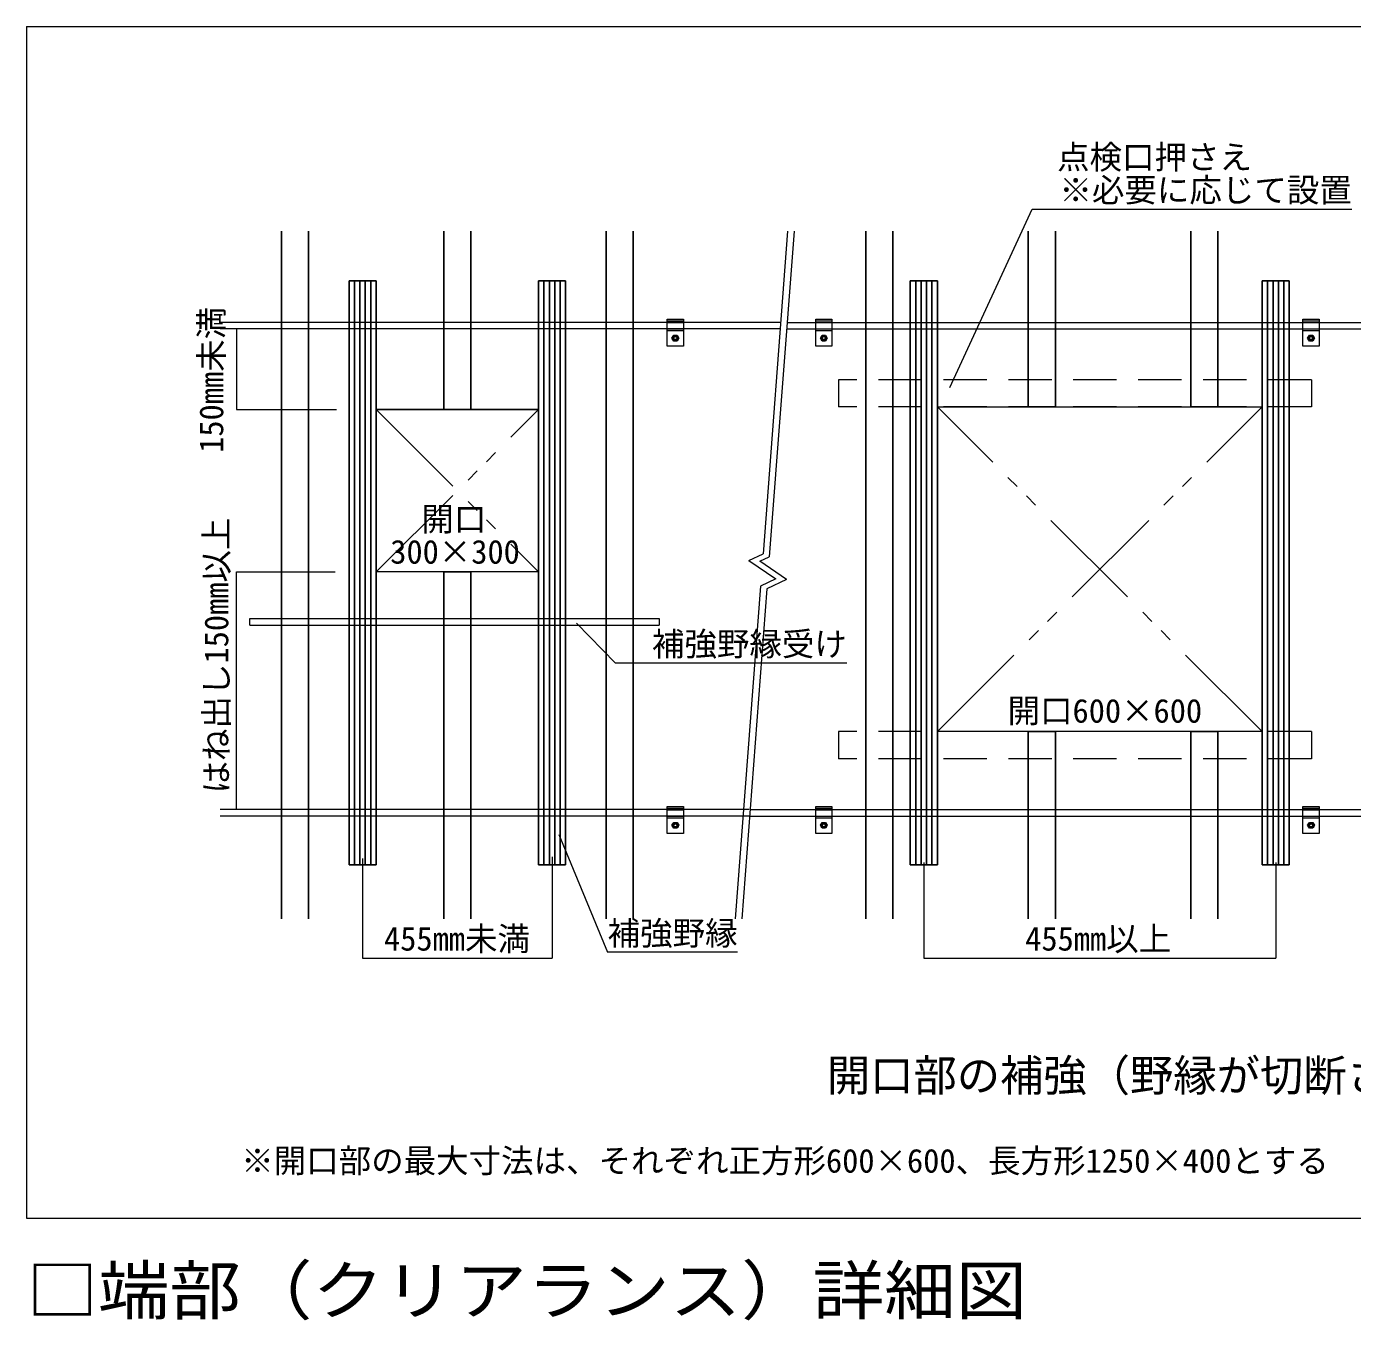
# Model space of a CAD drawing. Units: millimetres, scale not verified. Extents: x -7800 to 7800, y -5578 to 5491.
# Drawn here: x 78 to 2527, y -2385 to 5 of the extents above; entities that cross this region are included whole.
import ezdxf
from ezdxf.enums import TextEntityAlignment as Align

# ---------------------------------------------------------------- set-up
doc = ezdxf.new("R2010")
doc.units = ezdxf.units.MM
doc.header["$LTSCALE"] = 40
for name, pattern in [('CHAIN1', [8, 5, -1, 1, -1]), ('DASHED1', [1.8, 1.2, -0.6]), ('DASHED2', [3, 2, -1]), ('DOUBLE_CHAIN1', [8.8, 5, -1, 0.6, -0.6, 0.6, -1])]:
    doc.linetypes.add(name, pattern=pattern)
for name, color, linetype, lineweight in [('6-1_吊り材', 4, 'Continuous', 9), ('6-2_野縁受け', 3, 'Continuous', 18), ('6-3_野縁', 2, 'Continuous', 25), ('6-5_寸法', 4, 'Continuous', 9), ('6-6_文字', 7, 'Continuous', 18), ('6-D', 7, 'Continuous', 18), ('6-E', 7, 'DASHED2', 18), ('6-F', 7, 'Continuous', 18), ('F-2_太線１', 3, 'Continuous', 18), ('F-6_文字', 7, 'Continuous', 18)]:
    doc.layers.add(name, color=color, linetype=linetype, lineweight=lineweight)
doc.styles.add('ＭＳ ゴシック', font='')
doc.styles.get('ＭＳ ゴシック').set_extended_font_data('MS Gothic')

msp = doc.modelspace()

# ---------------------------------------------------------------- linework, layer by layer
at = {"layer": '6-1_吊り材'}
for p, q in [((1261.65, -585.32), (1261.65, -535.66)), ((1261.65, -535.66), (1291.65, -535.66)), ((1261.65, -538.57), (1291.65, -538.57)), ((1291.65, -535.66), (1291.65, -585.32)), ((1535.77, -585.32), (1535.77, -535.66)), ((1535.77, -535.66), (1565.77, -535.66)), ((1535.77, -538.57), (1565.77, -538.57)), ((1565.77, -535.66), (1565.77, -585.32)), ((2435.77, -585.32), (2435.77, -535.66)), ((2435.77, -535.66), (2465.77, -535.66)), ((2435.77, -538.57), (2465.77, -538.57)), ((2465.77, -535.66), (2465.77, -585.32)), ((1261.65, -541.82), (1291.65, -541.82)), ((1261.65, -553.32), (1291.65, -553.32)), ((1535.77, -541.82), (1565.77, -541.82)), ((1535.77, -553.32), (1565.77, -553.32)), ((2435.77, -541.82), (2465.77, -541.82)), ((2435.77, -553.32), (2465.77, -553.32)), ((1291.65, -585.32), (1261.65, -585.32)), ((1565.77, -585.32), (1535.77, -585.32)), ((2465.77, -585.32), (2435.77, -585.32)), ((1261.65, -1485.32), (1261.65, -1435.66)), ((1261.65, -1435.66), (1291.65, -1435.66)), ((1261.65, -1438.57), (1291.65, -1438.57)), ((1261.65, -1441.82), (1291.65, -1441.82)), ((1291.65, -1435.66), (1291.65, -1485.32)), ((1535.77, -1485.32), (1535.77, -1435.66)), ((1535.77, -1435.66), (1565.77, -1435.66)), ((1535.77, -1438.57), (1565.77, -1438.57)), ((1535.77, -1441.82), (1565.77, -1441.82)), ((1565.77, -1435.66), (1565.77, -1485.32)), ((2435.77, -1485.32), (2435.77, -1435.66)), ((2435.77, -1435.66), (2465.77, -1435.66)), ((2435.77, -1438.57), (2465.77, -1438.57)), ((2435.77, -1441.82), (2465.77, -1441.82)), ((2465.77, -1435.66), (2465.77, -1485.32)), ((1261.65, -1453.32), (1291.65, -1453.32)), ((1535.77, -1453.32), (1565.77, -1453.32)), ((2435.77, -1453.32), (2465.77, -1453.32)), ((1291.65, -1485.32), (1261.65, -1485.32)), ((1565.77, -1485.32), (1535.77, -1485.32)), ((2465.77, -1485.32), (2435.77, -1485.32))]:
    msp.add_line(p, q, dxfattribs=at)
at = {"layer": '6-1_吊り材', "linetype": 'DASHED1'}
for p, q in [((1261.65, -556.52), (1291.65, -556.52)), ((1535.77, -556.52), (1565.77, -556.52)), ((2435.77, -556.52), (2465.77, -556.52)), ((1261.65, -1456.52), (1291.65, -1456.52)), ((1535.77, -1456.52), (1565.77, -1456.52)), ((2435.77, -1456.52), (2465.77, -1456.52))]:
    msp.add_line(p, q, dxfattribs=at)
at = {"layer": '6-1_吊り材'}
for points in [[(1273.47, -575.82), (1270.3, -570.32), (1273.47, -564.82), (1279.82, -564.82), (1283, -570.32), (1279.82, -575.82)], [(1547.6, -575.82), (1544.42, -570.32), (1547.6, -564.82), (1553.95, -564.82), (1557.12, -570.32), (1553.95, -575.82)], [(2447.6, -575.82), (2444.42, -570.32), (2447.6, -564.82), (2453.95, -564.82), (2457.12, -570.32), (2453.95, -575.82)], [(1273.47, -1475.82), (1270.3, -1470.32), (1273.47, -1464.82), (1279.82, -1464.82), (1283, -1470.32), (1279.82, -1475.82)], [(1547.6, -1475.82), (1544.42, -1470.32), (1547.6, -1464.82), (1553.95, -1464.82), (1557.12, -1470.32), (1553.95, -1475.82)], [(2447.6, -1475.82), (2444.42, -1470.32), (2447.6, -1464.82), (2453.95, -1464.82), (2457.12, -1470.32), (2453.95, -1475.82)]]:
    msp.add_lwpolyline(points, close=True, dxfattribs=at)
for centre, radius in [((1276.65, -570.32), 5.24), ((1276.65, -570.32), 3.5), ((1550.77, -570.32), 5.24), ((1550.77, -570.32), 3.5), ((2450.77, -570.32), 5.24), ((2450.77, -570.32), 3.5), ((1276.65, -1470.32), 5.24), ((1276.65, -1470.32), 3.5), ((1550.77, -1470.32), 5.24), ((1550.77, -1470.32), 3.5), ((2450.77, -1470.32), 5.24), ((2450.77, -1470.32), 3.5)]:
    msp.add_circle(centre, radius, dxfattribs=at)
at = {"layer": '6-1_吊り材', "linetype": 'DASHED1'}
for centre in [(1276.65, -570.32), (1550.77, -570.32), (2450.77, -570.32), (1276.65, -1470.32), (1550.77, -1470.32), (2450.77, -1470.32)]:
    msp.add_circle(centre, 2.75, dxfattribs=at)
at = {"layer": '6-2_野縁受け'}
for p, q in [((1470.98, -541.32), (436.04, -541.32)), ((1470.07, -553.32), (436.04, -553.32)), ((1482.1, -553.32), (2774.82, -553.32)), ((1483.02, -541.32), (2775.73, -541.32)), ((490.91, -1100.51), (490.91, -1088.51)), ((490.91, -1100.51), (1246.39, -1100.51)), ((1412.8, -1441.32), (436.04, -1441.32)), ((1414.62, -1441.32), (2707.34, -1441.32)), ((1413.71, -1453.32), (436.04, -1453.32)), ((1413.71, -1453.32), (2706.43, -1453.32))]:
    msp.add_line(p, q, dxfattribs=at)
msp.add_lwpolyline([(490.91, -1088.51), (1246.39, -1088.51), (1246.39, -1100.51)], dxfattribs=at)
at = {"layer": '6-3_野縁'}
for p, q in [((548.95, -372.96), (548.95, -541.32)), ((598.95, -372.96), (598.95, -541.32)), ((848.95, -372.96), (848.95, -541.32)), ((898.95, -372.96), (898.95, -541.32)), ((1148.95, -372.96), (1148.95, -541.32)), ((1198.95, -372.96), (1198.95, -541.32)), ((1628.47, -372.96), (1628.47, -541.32)), ((1678.47, -372.96), (1678.47, -541.32)), ((1928.47, -372.96), (1928.47, -541.32)), ((1978.47, -372.96), (1978.47, -541.32)), ((2228.47, -372.96), (2228.47, -541.32)), ((2278.47, -372.96), (2278.47, -541.32)), ((673.95, -464.66), (673.95, -1543.51)), ((673.95, -464.66), (723.95, -464.66)), ((683.95, -464.66), (683.95, -1543.51)), ((693.95, -464.66), (693.95, -1543.51)), ((703.95, -464.66), (703.95, -1543.51)), ((713.95, -464.66), (713.95, -1543.51)), ((723.95, -464.66), (723.95, -1543.51)), ((1023.95, -464.66), (1023.95, -1543.51)), ((1023.95, -464.66), (1073.95, -464.66)), ((1033.95, -464.66), (1033.95, -1543.51)), ((1043.95, -464.66), (1043.95, -1543.51)), ((1053.95, -464.66), (1053.95, -1543.51)), ((1063.95, -464.66), (1063.95, -1543.51)), ((1073.95, -464.66), (1073.95, -1543.51)), ((1710.49, -464.66), (1710.49, -1543.51)), ((1710.49, -464.66), (1760.49, -464.66)), ((1720.49, -464.66), (1720.49, -1543.51)), ((1730.49, -464.66), (1730.49, -1543.51)), ((1740.49, -464.66), (1740.49, -1543.51)), ((1750.49, -464.66), (1750.49, -1543.51)), ((1760.49, -464.66), (1760.49, -1543.51)), ((2360.49, -464.66), (2360.49, -1543.51)), ((2360.49, -464.66), (2410.49, -464.66)), ((2370.49, -464.66), (2370.49, -1543.51)), ((2380.49, -464.66), (2380.49, -1543.51)), ((2390.49, -464.66), (2390.49, -1543.51)), ((2400.49, -464.66), (2400.49, -1543.51)), ((2410.49, -464.66), (2410.49, -1543.51)), ((548.95, -553.32), (548.95, -1088.51)), ((598.95, -553.32), (598.95, -1088.51)), ((848.95, -553.32), (848.95, -702.32)), ((898.95, -553.32), (898.95, -702.32)), ((1148.95, -553.32), (1148.95, -1088.51)), ((1198.95, -553.32), (1198.95, -1088.51)), ((1628.47, -553.32), (1628.47, -1441.32)), ((1678.47, -553.32), (1678.47, -1441.32)), ((1928.47, -553.32), (1928.47, -697.32)), ((1978.47, -553.32), (1978.47, -697.32)), ((2228.47, -553.32), (2228.47, -697.32)), ((2278.47, -553.32), (2278.47, -697.32)), ((848.95, -702.32), (898.95, -702.32)), ((1928.47, -697.32), (1978.47, -697.32)), ((2228.47, -697.32), (2278.47, -697.32)), ((848.95, -1002.32), (898.95, -1002.32)), ((848.95, -1002.32), (848.95, -1088.51)), ((898.95, -1002.32), (898.95, -1088.51)), ((548.95, -1100.51), (548.95, -1441.32)), ((598.95, -1100.51), (598.95, -1441.32)), ((848.95, -1100.51), (848.95, -1441.32)), ((898.95, -1100.51), (898.95, -1441.32)), ((1148.95, -1100.51), (1148.95, -1441.32)), ((1198.95, -1100.51), (1198.95, -1441.32)), ((1928.47, -1297.32), (1978.47, -1297.32)), ((1928.47, -1297.32), (1928.47, -1441.32)), ((1978.47, -1297.32), (1978.47, -1441.32)), ((2228.47, -1297.32), (2278.47, -1297.32)), ((2228.47, -1297.32), (2228.47, -1441.32)), ((2278.47, -1297.32), (2278.47, -1441.32)), ((548.95, -1453.32), (548.95, -1643.03)), ((598.95, -1453.32), (598.95, -1643.03)), ((848.95, -1453.32), (848.95, -1643.03)), ((898.95, -1453.32), (898.95, -1643.03)), ((1148.95, -1453.32), (1148.95, -1643.03)), ((1198.95, -1453.32), (1198.95, -1643.03)), ((1628.47, -1453.32), (1628.47, -1643.03)), ((1678.47, -1453.32), (1678.47, -1643.03)), ((1928.47, -1453.32), (1928.47, -1643.03)), ((1978.47, -1453.32), (1978.47, -1643.03)), ((2228.47, -1453.32), (2228.47, -1643.03)), ((2278.47, -1453.32), (2278.47, -1643.03)), ((673.95, -1543.51), (723.95, -1543.51)), ((1023.95, -1543.51), (1073.95, -1543.51)), ((1710.49, -1543.51), (1760.49, -1543.51)), ((2360.49, -1543.51), (2410.49, -1543.51))]:
    msp.add_line(p, q, dxfattribs=at)
at = {"layer": '6-3_野縁', "linetype": 'DASHED1'}
for p, q in [((548.95, -541.32), (548.95, -553.32)), ((598.95, -541.32), (598.95, -553.32)), ((848.95, -541.32), (848.95, -553.32)), ((898.95, -541.32), (898.95, -553.32)), ((1148.95, -541.32), (1148.95, -553.32)), ((1198.95, -541.32), (1198.95, -553.32)), ((1628.47, -553.32), (1628.47, -541.32)), ((1678.47, -553.32), (1678.47, -541.32)), ((1928.47, -553.32), (1928.47, -541.32)), ((1978.47, -553.32), (1978.47, -541.32)), ((2228.47, -553.32), (2228.47, -541.32)), ((2278.47, -553.32), (2278.47, -541.32)), ((548.95, -1100.51), (548.95, -1088.51)), ((598.95, -1100.51), (598.95, -1088.51)), ((848.95, -1100.51), (848.95, -1088.51)), ((898.95, -1100.51), (898.95, -1088.51)), ((1148.95, -1100.51), (1148.95, -1088.51)), ((1198.95, -1100.51), (1198.95, -1088.51)), ((548.95, -1453.32), (548.95, -1441.32)), ((598.95, -1453.32), (598.95, -1441.32)), ((848.95, -1453.32), (848.95, -1441.32)), ((898.95, -1453.32), (898.95, -1441.32)), ((1148.95, -1453.32), (1148.95, -1441.32)), ((1198.95, -1453.32), (1198.95, -1441.32)), ((1628.47, -1453.32), (1628.47, -1441.32)), ((1678.47, -1453.32), (1678.47, -1441.32)), ((1928.47, -1453.32), (1928.47, -1441.32)), ((1978.47, -1453.32), (1978.47, -1441.32)), ((2228.47, -1453.32), (2228.47, -1441.32)), ((2278.47, -1453.32), (2278.47, -1441.32))]:
    msp.add_line(p, q, dxfattribs=at)
at = {"layer": '6-5_寸法'}
for p, q in [((465.98, -553.32), (465.98, -702.32)), ((465.98, -702.32), (650.58, -702.32)), ((698.95, -1715.69), (1048.95, -1715.69)), ((1735.49, -1715.69), (2111.13, -1715.69)), ((2111.13, -1715.69), (2385.49, -1715.69))]:
    msp.add_line(p, q, dxfattribs=at)
at = {"layer": '6-5_寸法', "linetype": 'CHAIN1'}
for p, q in [((698.95, -1531.32), (698.95, -1715.69)), ((1048.95, -1528.67), (1048.95, -1715.69)), ((1735.49, -1538.75), (1735.49, -1715.69)), ((2385.49, -1538.75), (2385.49, -1715.69))]:
    msp.add_line(p, q, dxfattribs=at)
at = {"layer": '6-5_寸法'}
msp.add_lwpolyline([(465.98, -1441.32), (465.98, -1002.32), (648.38, -1002.32)], dxfattribs=at)
at = {"layer": '6-6_文字'}
for p, q in [((1783.55, -661.95), (1935.77, -332.15)), ((1935.77, -332.15), (2525.99, -332.15)), ((1165.84, -1170.53), (1094.24, -1096.83)), ((1593.37, -1170.53), (1165.84, -1170.53)), ((1061.64, -1487.01), (1151.46, -1704.8)), ((1391.46, -1704.8), (1151.46, -1704.8))]:
    msp.add_line(p, q, dxfattribs=at)
at = {"layer": '6-D'}
for p, q in [((723.95, -1002.32), (723.95, -702.32)), ((723.95, -702.32), (1023.95, -702.32)), ((1023.95, -702.32), (723.95, -702.32)), ((723.95, -702.32), (1023.95, -702.32)), ((1023.95, -702.32), (1023.95, -1002.32)), ((1760.49, -1297.32), (1760.49, -697.32)), ((1760.49, -697.32), (1760.49, -1297.32)), ((1760.49, -697.32), (2360.49, -697.32)), ((2360.49, -697.32), (2360.49, -1297.32)), ((2360.49, -697.32), (2360.49, -1297.32)), ((1023.95, -1002.32), (723.95, -1002.32)), ((1023.95, -1002.32), (723.95, -1002.32)), ((2360.49, -1297.32), (1760.49, -1297.32))]:
    msp.add_line(p, q, dxfattribs=at)
at = {"layer": '6-D', "linetype": 'DOUBLE_CHAIN1'}
for p, q in [((723.95, -1002.32), (1023.95, -702.32)), ((723.95, -702.32), (1023.95, -1002.32)), ((1760.49, -1297.32), (2360.49, -697.32)), ((2360.49, -1297.32), (1760.49, -697.32))]:
    msp.add_line(p, q, dxfattribs=at)
at = {"layer": '6-E'}
for p, q in [((1577.99, -647.32), (1577.99, -697.32)), ((2451.64, -647.32), (1577.99, -647.32)), ((2451.64, -647.32), (2451.64, -697.32)), ((2451.64, -697.32), (1577.99, -697.32)), ((1577.99, -1297.32), (1577.99, -1347.32)), ((2451.64, -1297.32), (1577.99, -1297.32)), ((2451.64, -1297.32), (2451.64, -1347.32)), ((2451.64, -1347.32), (1577.99, -1347.32))]:
    msp.add_line(p, q, dxfattribs=at)
at = {"layer": '6-F'}
for p, q in [((1483.77, -372.96), (1438.51, -968.64)), ((1495.81, -372.96), (1450.12, -974.16)), ((1412.58, -981.09), (1438.51, -968.64)), ((1432.52, -982.61), (1450.12, -974.16)), ((1412.58, -981.09), (1461.98, -1014.85)), ((1481.93, -1016.37), (1432.52, -982.61)), ((1433.97, -1028.31), (1387.26, -1643.03)), ((1461.98, -1014.85), (1433.97, -1028.31)), ((1481.93, -1016.37), (1445.59, -1033.82)), ((1445.59, -1033.82), (1399.29, -1643.03))]:
    msp.add_line(p, q, dxfattribs=at)
at = {"layer": 'F-2_太線１'}
for p, q in [((78.17, 5.07), (78.17, -2195.73)), ((78.17, 5.07), (7638.17, 5.07)), ((78.17, -2195.73), (7638.17, -2195.73))]:
    msp.add_line(p, q, dxfattribs=at)

# ---------------------------------------------------------------- texts
at = {"layer": '6-5_寸法', "color": 7, "style": 'ＭＳ ゴシック'}
for s, p in [('150mm未満', (454.71, -782.37)), ('はね出し150mm以上', (464.02, -1411.51))]:
    msp.add_text(s, height=43.99, rotation=90, dxfattribs=at).set_placement(p, align=Align.BOTTOM_LEFT)
for s, p in [('455mm未満', (738.42, -1714.93)), ('455mm以上', (1922.71, -1714.93))]:
    msp.add_text(s, height=43.99, dxfattribs=at).set_placement(p, align=Align.BOTTOM_LEFT)
at = {"layer": '6-6_文字', "style": 'ＭＳ ゴシック'}
for s, p in [('点検口押さえ', (1981.58, -271.18)), ('※必要に応じて設置', (1985.99, -332.15)), ('開口', (807.52, -939.9)), ('300×300', (749.96, -1000.22)), ('補強野縁受け', (1233.37, -1170.53)), ('開口600×600', (1890.15, -1293.96)), ('補強野縁', (1151.46, -1704.8)), ('※開口部の最大寸法は、それぞれ正方形600×600、長方形1250×400とする', (474.73, -2125.01))]:
    msp.add_text(s, height=43.99, dxfattribs=at).set_placement(p, align=Align.BOTTOM_LEFT)
at = {"layer": '6-6_文字', "color": 3, "style": 'ＭＳ ゴシック'}
msp.add_text('開口部の補強（野縁が切断される場合）', height=58.65, dxfattribs=at).set_placement((1556.35, -1979.13), align=Align.BOTTOM_LEFT)
at = {"layer": 'F-6_文字', "style": 'ＭＳ ゴシック', "width": 1.1}
msp.add_text('□端部（クリアランス）詳細図', height=87.98, dxfattribs=at).set_placement((78.17, -2399.73), align=Align.BOTTOM_LEFT)

doc.saveas('drawing.dxf')
